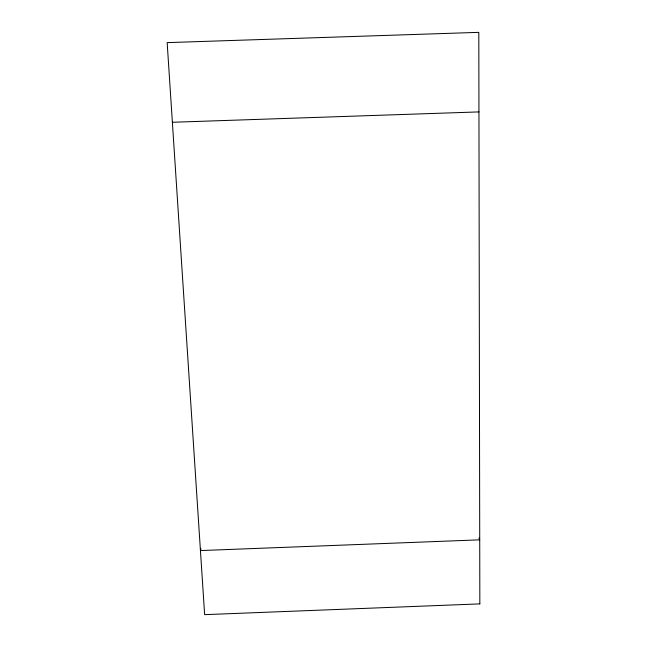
<?xml version="1.0" encoding="UTF-8"?>
<svg xmlns="http://www.w3.org/2000/svg" width="647" height="647" viewBox="0 0 647 647"><rect width="100%" height="100%" fill="white"/><g stroke="black" fill="none" stroke-linecap="round" stroke-linejoin="round"><path stroke-width="0.97" d="M200.966 548.632L200.441 550.573L479.718 539.841L478.982 537.972M172.377 122.275L478.95 111.907M479.839 603.886L204.638 614.65L167.161 42.621L478.804 32.35L479.839 603.886"/></g></svg>
